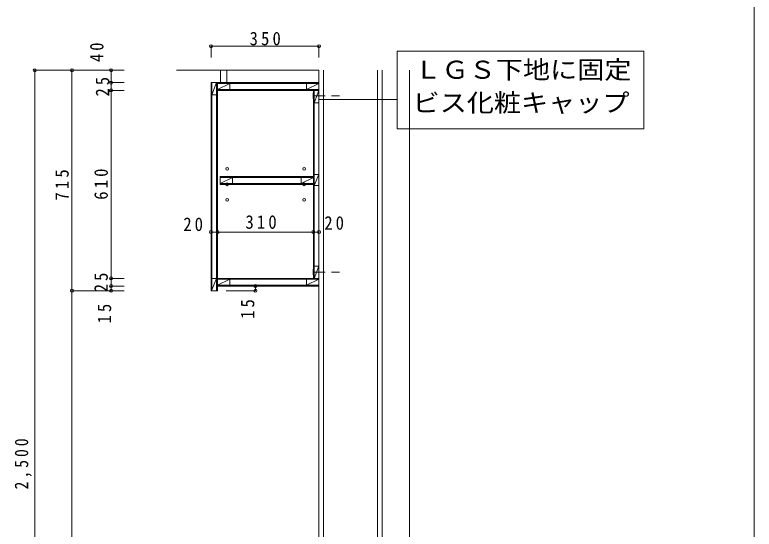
# Model space of a CAD drawing. Units: millimetres at full size, sheet at 1:20. Extents: x -4000 to 12875, y -7834 to 2626.
# Drawn here: x 1477 to 3877, y -1261 to 408 of the extents above; entities that cross this region are included whole.
import ezdxf
from ezdxf.enums import TextEntityAlignment as Align

# ---------------------------------------------------------------- set-up
doc = ezdxf.new("R2010")
doc.units = ezdxf.units.MM
doc.header["$LTSCALE"] = 20
doc.header["$PDMODE"] = 32
doc.header["$PDSIZE"] = 10
doc.linetypes.add('DASHED2', pattern=[3, 2, -1])
doc.layers.add('2-0', color=5, linetype='Continuous', lineweight=9)
doc.layers.add('3-3', color=4, linetype='Continuous', lineweight=9)
doc.styles.add('ＭＳ ゴシック', font='')
doc.styles.get('ＭＳ ゴシック').set_extended_font_data('MS Gothic')

msp = doc.modelspace()

# ---------------------------------------------------------------- linework, layer by layer
at = {"layer": '2-0', "color": 7}
for p, q in [((3876.94, 2626.44), (3876.94, -2930.16)), ((1542.31, -2272.13), (1542.31, 227.87)), ((1542.31, 227.87), (1663.04, 227.87)), ((1663.04, -487.13), (1663.04, 227.87)), ((1663.04, 227.87), (1832.84, 227.87)), ((2165.4, 227.87), (2165.4, 187.87)), ((2464.4, 227.87), (2464.4, -807.13)), ((2479.4, 227.87), (2479.4, -807.13)), ((2654.4, -2272.13), (2654.4, 227.87)), ((2669.4, -2272.13), (2669.4, 227.87)), ((2758.4, -2272.13), (2758.4, 227.87)), ((2117.4, 147.87), (2132.4, 187.87)), ((2117.4, -487.13), (2117.4, 187.87)), ((2132.4, 187.87), (2132.4, -487.13)), ((2135.4, 184.87), (2464.4, 184.87)), ((2135.4, 165.87), (2175.4, 184.87)), ((2175.4, 184.87), (2175.4, 165.87)), ((2424.4, 165.87), (2464.4, 184.87)), ((2424.4, 184.87), (2424.4, 165.87)), ((2117.4, 147.87), (2132.4, 147.87)), ((2135.4, 165.87), (2464.4, 165.87)), ((2449.4, 122.87), (2464.4, 162.87)), ((2449.4, 162.87), (2449.4, -447.13)), ((2449.4, 122.87), (2464.4, 122.87)), ((2462.84, 133.22), (2717.77, 133.22)), ((2464.4, -109.63), (2449.4, -109.63)), ((2449.4, -145.63), (2464.4, -109.63)), ((2446.4, -120.13), (2144.4, -120.13)), ((2144.4, -139.13), (2184.4, -120.13)), ((2144.4, -139.13), (2446.4, -139.13)), ((2184.4, -120.13), (2184.4, -139.13)), ((2406.4, -139.13), (2446.4, -120.13)), ((2406.4, -139.13), (2406.4, -120.13)), ((2449.4, -145.63), (2464.4, -145.63)), ((2114.4, -296.94), (2135.4, -296.94)), ((2135.4, -296.94), (2446.4, -296.94)), ((2446.4, -296.94), (2464.4, -296.94)), ((2449.4, -447.13), (2464.4, -407.13)), ((2449.4, -407.13), (2464.4, -407.13)), ((2117.4, -484.13), (2132.4, -447.13)), ((2117.4, -447.13), (2132.4, -447.13)), ((2135.4, -450.13), (2464.4, -450.13)), ((2135.4, -469.13), (2175.4, -450.13)), ((2175.4, -450.13), (2175.4, -469.13)), ((2424.4, -469.13), (2464.4, -450.13)), ((2424.4, -450.13), (2424.4, -469.13)), ((1789.94, -487.13), (1789.94, -472.13)), ((1789.94, -472.13), (1832.84, -472.13)), ((2135.4, -469.13), (2464.4, -469.13)), ((2258.41, -472.13), (2163.21, -472.13)), ((2258.41, -487.13), (2258.41, -472.13)), ((2464.4, -472.13), (2464.4, -2272.13)), ((2479.4, -472.13), (2479.4, -2272.13)), ((1663.04, -487.13), (1832.84, -487.13)), ((1663.04, -2272.13), (1663.04, -487.13)), ((1663.04, -487.13), (1832.84, -487.13)), ((1789.94, -487.13), (1832.84, -487.13)), ((2114.4, -487.13), (2135.4, -487.13)), ((2258.41, -487.13), (2163.21, -487.13))]:
    msp.add_line(p, q, dxfattribs=at)
at = {"layer": '2-0', "color": 4}
for p, q in [((2114.4, 306.08), (2114.4, 269.33)), ((2464.4, 306.08), (2464.4, 269.33)), ((1542.31, 227.87), (1663.04, 227.87)), ((1663.04, 227.87), (1789.94, 227.87)), ((1789.94, 227.87), (1832.84, 227.87)), ((1789.94, 187.87), (1789.94, 227.87)), ((2464.4, 227.87), (2002.13, 227.87)), ((2136.4, 227.87), (2464.4, 227.87)), ((2464.4, 227.87), (2464.4, -472.13)), ((1789.94, 187.87), (1832.84, 187.87)), ((2114.4, 187.87), (2135.4, 187.87)), ((2114.4, -487.13), (2114.4, 187.87)), ((2135.4, 187.87), (2464.4, 187.87)), ((2135.4, 187.87), (2135.4, -487.13)), ((1789.94, 162.87), (1832.84, 162.87)), ((2135.4, 162.87), (2464.4, 162.87)), ((2446.4, 162.87), (2446.4, -442.13)), ((2446.4, 162.87), (2446.4, -447.13)), ((2446.4, -117.13), (2144.4, -117.13)), ((2144.4, -117.13), (2144.4, -142.13)), ((2446.4, -142.13), (2446.4, -117.13)), ((2446.4, -138.13), (2446.4, -117.13)), ((2144.4, -142.13), (2446.4, -142.13)), ((1789.94, -447.13), (1832.84, -447.13)), ((2135.4, -447.13), (2447.66, -447.13)), ((2447.66, -447.13), (2464.4, -447.13)), ((1789.94, -472.13), (1832.84, -472.13)), ((2135.4, -472.13), (2464.4, -472.13)), ((2173.6, -472.13), (2156.66, -472.13)), ((2114.4, -484.13), (2114.4, -483.31))]:
    msp.add_line(p, q, dxfattribs=at)
at = {"layer": '2-0', "color": 7, "linetype": 'DASHED2'}
for p, q in [((2444.68, 145.12), (2531.08, 145.12)), ((2445.45, 154.72), (2445.45, 136.29)), ((2444.68, -426.84), (2531.08, -426.84)), ((2445.45, -417.24), (2445.45, -435.67))]:
    msp.add_line(p, q, dxfattribs=at)
at = {"layer": '2-0', "color": 7}
msp.add_lwpolyline([(2717.77, 290.06), (3518.6, 290.06), (3518.6, 37.83), (2717.77, 37.83)], close=True, dxfattribs=at)
at = {"layer": '2-0', "color": 4}
msp.add_lwpolyline([(2160.4, 227.87), (2145.4, 227.87), (2145.4, 187.87), (2169.4, 187.87)], dxfattribs=at)
at = {"layer": '2-0', "color": 7}
for centre in [(2166.4, -92.13), (2416.4, -92.13), (2166.4, -142.13), (2416.4, -142.13), (2166.4, -192.13), (2416.4, -192.13)]:
    msp.add_circle(centre, 4.5, dxfattribs=at)
at = {"layer": '2-0', "color": 6}
for p in [(2114.4, 306.08), (2464.4, 306.08), (1542.31, 227.87), (1663.04, 227.87), (1789.94, 227.87), (1789.94, 187.87), (1789.94, 162.87), (1789.94, -447.13), (1789.94, -472.13)]:
    msp.add_point(p, dxfattribs=at)
at = {"layer": '2-0', "color": 7}
for p in [(1542.31, 227.87), (1663.04, 227.87), (2114.4, -296.94), (2135.4, -296.94), (2446.4, -296.94), (2464.4, -296.94), (1789.94, -472.13), (2258.41, -472.13), (1663.04, -487.13), (1789.94, -487.13), (2258.41, -487.13)]:
    msp.add_point(p, dxfattribs=at)
at = {"layer": '3-3'}
for p, q in [((2114.4, 306.08), (2464.4, 306.08)), ((1789.94, 162.87), (1789.94, 187.87)), ((1789.94, -447.13), (1789.94, 162.87)), ((1789.94, -472.13), (1789.94, -447.13))]:
    msp.add_line(p, q, dxfattribs=at)

# ---------------------------------------------------------------- texts
at = {"layer": '2-0', "color": 7, "style": 'ＭＳ ゴシック', "width": 1.1}
for s, p in [('ＬＧＳ下地に固定', (2774.52, 182.87)), ('ビス化粧キャップ', (2768.22, 75.67))]:
    msp.add_text(s, height=58.65, dxfattribs=at).set_placement(p, align=Align.BOTTOM_LEFT)
at = {"layer": '2-0', "color": 7, "char_height": 43.99, "attachment_point": 7, "style": 'ＭＳ ゴシック'}
for s, insert in [('\\T1.38;\\W0.9;350', (2239.4, 308.3)), ('\\T1.36;\\W0.9;20', (2024.46, -294.14)), ('\\T1.38;\\W0.9;310', (2225.9, -286.94)), ('\\T1.36;\\W0.9;20', (2481.95, -289.94))]:
    msp.add_mtext(s, dxfattribs=dict(at, insert=insert))
at = {"layer": '2-0', "color": 7, "char_height": 43.99, "attachment_point": 7, "rotation": 90, "style": 'ＭＳ ゴシック'}
for s, insert in [('\\T1.36;\\W0.9;40', (1765.95, 254.56)), ('\\T1.36;\\W0.9;25', (1784.53, 142.87)), ('\\T1.38;\\W0.9;610', (1779.94, -192.13)), ('\\T1.38;\\W0.9;715', (1653.04, -194.63)), ('\\T1.36;\\W0.9;25', (1779.94, -492.13)), ('\\T1.36;\\W0.9;15', (2255.34, -578.35)), ('\\T1.36;\\W0.9;15', (1790.76, -593.25)), ('\\T1.38;\\W0.85;2,500', (1532.31, -1132.13))]:
    msp.add_mtext(s, dxfattribs=dict(at, insert=insert))

doc.saveas('drawing.dxf')
